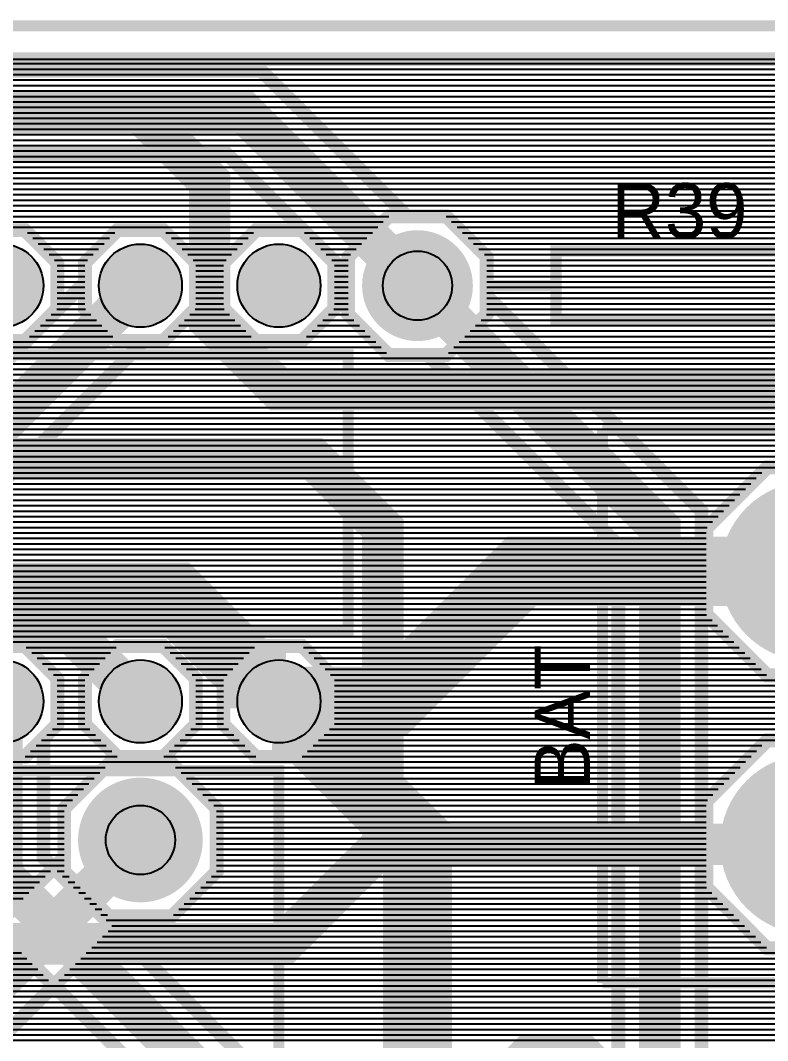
# Model space of a CAD drawing. Header units: inches. Extents: x -5.9 to 5.9, y -1.2 to 1.2.
# Drawn here: x 5.022 to 5.562, y 0.024 to 0.76 of the extents above; entities that cross this region are included whole.
import ezdxf

# ---------------------------------------------------------------- set-up
doc = ezdxf.new("R2010")
doc.units = ezdxf.units.IN
doc.layers.get('0').update_dxf_attribs({"linetype": 'CONTINUOUS'})

# ---------------------------------------------------------------- blocks, each defined once
blk = doc.blocks.new('EPAD')
at = {"const_width": 0.5}
blk.add_lwpolyline([(-0.25, 0, 1), (0.25, 0, 1)], format="xyb", close=True, dxfattribs=at)

msp = doc.modelspace()

# ---------------------------------------------------------------- linework, layer by layer
for points, const_width in [([(-5.627949, -1.212602), (5.887799, -1.212602), (5.887799, 0.755902), (-5.627949, 0.755902), (-5.627949, -1.212602)], 0.008), ([(-5.627949, -1.212602), (5.887799, -1.212602), (5.887799, 0.755902), (-5.627949, 0.755902), (-5.627949, -1.212602)], 0.008), ([(-5.627949, -1.212602), (5.887799, -1.212602), (5.887799, 0.755902), (-5.627949, 0.755902), (-5.627949, -1.212602)], 0.008), ([(-5.4853, 0.731902), (5.745151, 0.731902), (5.705477, 0.692228)], 0.01), ([(-5.4853, 0.731902), (5.745151, 0.731902), (5.705477, 0.692228)], 0.01), ([(2.921633, 0.7235), (5.196485, 0.7235), (5.301485, 0.6185)], 0.01), ([(0.934059, 0.5935), (1.034059, 0.6935), (5.109059, 0.6935), (5.159059, 0.6435), (5.159059, 0.5435), (5.209059, 0.4935), (5.634059, 0.4935), (5.684059, 0.4435), (5.684059, -0.4815), (5.634059, -0.5315), (5.409059, -0.5315), (5.359059, -0.5815), (5.359059, -0.7315)], 0.03), ([(5.309059, 0.5685), (5.184059, 0.6935), (2.934059, 0.6935), (2.884059, 0.6435), (2.884059, 0.3435)], 0.03), ([(5.354059, -0.008719), (5.386278, 0.0235), (5.431841, 0.0235), (5.454059, 0.001281), (5.454059, 0.381074), (5.316633, 0.5185), (5.288348, 0.5185), (5.259059, 0.547789), (5.259059, 0.576074), (5.171633, 0.6635), (4.131484, 0.6635)], 0.01), ([(5.259059, 0.547789), (5.259059, 0.589211), (5.288348, 0.6185), (5.32977, 0.6185), (5.359059, 0.589211), (5.359059, 0.547789), (5.32977, 0.5185), (5.288348, 0.5185), (5.259059, 0.547789)], 0.01), ([(5.301485, 0.6185), (5.32977, 0.6185), (5.359059, 0.589211), (5.359059, 0.560926), (5.514059, 0.405926), (5.514059, -0.658051)], 0.01), ([(4.388348, 0.0185), (4.359059, 0.047789), (4.359059, 0.076074), (4.254059, 0.181074), (4.254059, 0.405926), (4.321633, 0.4735), (4.971633, 0.4735), (5.069059, 0.570926), (5.069059, 0.585069), (5.092491, 0.6085), (5.125628, 0.6085), (5.149059, 0.585069)], 0.01), ([(4.969059, 0.551931), (4.969059, 0.585069), (4.992491, 0.6085), (5.025628, 0.6085), (5.049059, 0.585069), (5.049059, 0.551931), (5.025628, 0.5285), (4.992491, 0.5285), (4.969059, 0.551931)], 0.01), ([(4.969059, 0.551931), (4.969059, 0.585069), (4.992491, 0.6085), (5.025628, 0.6085), (5.049059, 0.585069), (5.049059, 0.551931), (5.025628, 0.5285), (4.992491, 0.5285), (4.969059, 0.551931)], 0.01), ([(5.069059, 0.551931), (5.069059, 0.585069), (5.092491, 0.6085), (5.125628, 0.6085), (5.149059, 0.585069), (5.149059, 0.551931), (5.125628, 0.5285), (5.092491, 0.5285), (5.069059, 0.551931)], 0.01), ([(5.169059, 0.551931), (5.169059, 0.585069), (5.192491, 0.6085), (5.225628, 0.6085), (5.249059, 0.585069), (5.249059, 0.551931), (5.225628, 0.5285), (5.192491, 0.5285), (5.169059, 0.551931)], 0.01), ([(5.169059, 0.551931), (5.169059, 0.585069), (5.192491, 0.6085), (5.225628, 0.6085), (5.249059, 0.585069), (5.249059, 0.551931), (5.225628, 0.5285), (5.192491, 0.5285), (5.169059, 0.551931)], 0.01), ([(5.409059, 0.5435), (5.609059, 0.5435), (5.609059, 0.5935), (5.409059, 0.5935), (5.409059, 0.5435)], 0.008), ([(5.409059, 0.5435), (5.609059, 0.5435), (5.609059, 0.5935), (5.409059, 0.5935), (5.409059, 0.5435)], 0.008), ([(5.409059, 0.5435), (5.609059, 0.5435), (5.609059, 0.5935), (5.409059, 0.5935), (5.409059, 0.5435)], 0.008), ([(5.149059, 0.585069), (5.149059, 0.551931), (5.125628, 0.5285), (5.111485, 0.5285), (4.996485, 0.4135), (4.434769, 0.4135), (4.459059, 0.389211), (4.459059, 0.347789), (4.42977, 0.3185), (4.388348, 0.3185), (4.359059, 0.347789), (4.359059, 0.389211), (4.383349, 0.4135), (4.346485, 0.4135), (4.314059, 0.381074), (4.314059, 0.205926), (4.401485, 0.1185), (4.42977, 0.1185), (4.459059, 0.089211), (4.459059, 0.047789), (4.42977, 0.0185)], 0.01), ([(4.409059, 0.0685), (4.284059, 0.1935), (4.284059, 0.3935), (4.334059, 0.4435), (4.984059, 0.4435), (5.109059, 0.5685)], 0.03), ([(5.309059, 0.5685), (5.484059, 0.3935), (5.484059, -0.670476), (5.534059, -0.720476), (5.690949, -0.720476)], 0.03), ([(5.359059, 0.5685), (5.409059, 0.5685)], 0.008), ([(5.359059, 0.5685), (5.409059, 0.5685)], 0.008), ([(5.359059, 0.5685), (5.409059, 0.5685)], 0.008), ([(5.284059, 0.16535), (5.284059, 0.3935), (5.234059, 0.4435), (3.834059, 0.4435), (3.734059, 0.5435), (3.159059, 0.5435), (3.009059, 0.3935), (2.009059, 0.3935), (1.959059, 0.4435)], 0.03), ([(4.559059, 0.3185), (5.259059, 0.3185), (5.259059, 0.5185), (4.559059, 0.5185)], 0.008), ([(4.559059, 0.3185), (5.259059, 0.3185), (5.259059, 0.5185), (4.559059, 0.5185)], 0.008), ([(4.559059, 0.3185), (5.259059, 0.3185), (5.259059, 0.5185), (4.559059, 0.5185)], 0.008), ([(5.442524, 0.46535), (5.742524, 0.46535)], 0.008), ([(5.442524, 0.06535), (5.442524, 0.46535)], 0.008), ([(5.442524, 0.46535), (5.742524, 0.46535)], 0.008), ([(5.442524, 0.06535), (5.442524, 0.46535)], 0.008), ([(5.442524, 0.46535), (5.742524, 0.46535)], 0.008), ([(5.442524, 0.06535), (5.442524, 0.46535)], 0.008), ([(5.623589, 0.287351), (5.561458, 0.287351), (5.517524, 0.331285), (5.517524, 0.393416), (5.561458, 0.43735), (5.623589, 0.43735), (5.667523, 0.393416), (5.667523, 0.331285), (5.623589, 0.287351)], 0.01), ([(5.623589, 0.287351), (5.561458, 0.287351), (5.517524, 0.331285), (5.517524, 0.393416), (5.561458, 0.43735), (5.623589, 0.43735), (5.667523, 0.393416), (5.667523, 0.331285), (5.623589, 0.287351)], 0.01), ([(5.592524, 0.36235), (5.384059, 0.36235), (5.290209, 0.2685), (5.209059, 0.2685)], 0.05), ([(4.709059, 0.2685), (4.784059, 0.3435), (5.134059, 0.3435), (5.209059, 0.2685)], 0.05), ([(5.517524, 0.36235), (5.592524, 0.36235)], 0.01), ([(5.517524, 0.36235), (5.592524, 0.36235)], 0.01), ([(4.409059, 0.2685), (4.484059, 0.2685), (4.534059, 0.3185), (5.059059, 0.3185), (5.109059, 0.2685)], 0.03), ([(5.154059, -0.043926), (4.979059, 0.131074), (4.979059, 0.241931), (4.969059, 0.251931), (4.969059, 0.285069), (4.992491, 0.3085), (5.025628, 0.3085), (5.049059, 0.285069), (5.049059, 0.251931), (5.039059, 0.241931), (5.039059, 0.155926), (5.214059, -0.019074)], 0.01), ([(4.969059, 0.251931), (4.969059, 0.285069), (4.992491, 0.3085), (5.025628, 0.3085), (5.049059, 0.285069), (5.049059, 0.251931), (5.025628, 0.2285), (4.992491, 0.2285), (4.969059, 0.251931)], 0.01), ([(5.069059, 0.251931), (5.069059, 0.285069), (5.092491, 0.3085), (5.125628, 0.3085), (5.149059, 0.285069), (5.149059, 0.251931), (5.125628, 0.2285), (5.092491, 0.2285), (5.069059, 0.251931)], 0.01), ([(5.069059, 0.251931), (5.069059, 0.285069), (5.092491, 0.3085), (5.125628, 0.3085), (5.149059, 0.285069), (5.149059, 0.251931), (5.125628, 0.2285), (5.092491, 0.2285), (5.069059, 0.251931)], 0.01), ([(5.169059, 0.251931), (5.169059, 0.285069), (5.192491, 0.3085), (5.225628, 0.3085), (5.249059, 0.285069), (5.249059, 0.251931), (5.225628, 0.2285), (5.192491, 0.2285), (5.169059, 0.251931)], 0.01), ([(5.169059, 0.251931), (5.169059, 0.285069), (5.192491, 0.3085), (5.225628, 0.3085), (5.249059, 0.285069), (5.249059, 0.251931), (5.225628, 0.2285), (5.192491, 0.2285), (5.169059, 0.251931)], 0.01), ([(5.209059, 0.3085), (5.209059, 0.2685)], 0.01), ([(5.209059, 0.3085), (5.209059, 0.2685)], 0.01), ([(5.209059, 0.2685), (5.309059, 0.1685), (5.309059, -0.6065)], 0.05), ([(4.909059, -0.3315), (5.134059, -0.3315), (5.184059, -0.2815), (5.184059, -0.0315), (5.009059, 0.1435), (5.009059, 0.2685)], 0.03), ([(5.169059, 0.2685), (5.209059, 0.2685)], 0.01), ([(5.169059, 0.2685), (5.209059, 0.2685)], 0.01), ([(5.249059, 0.2685), (5.209059, 0.2685)], 0.01), ([(5.209059, 0.2285), (5.209059, 0.2685)], 0.01), ([(5.249059, 0.2685), (5.209059, 0.2685)], 0.01), ([(5.209059, 0.2285), (5.209059, 0.2685)], 0.01), ([(5.623589, 0.090351), (5.561458, 0.090351), (5.517524, 0.134285), (5.517524, 0.196416), (5.561458, 0.24035), (5.623589, 0.24035), (5.667523, 0.196416), (5.667523, 0.134285), (5.623589, 0.090351)], 0.01), ([(5.623589, 0.090351), (5.561458, 0.090351), (5.517524, 0.134285), (5.517524, 0.196416), (5.561458, 0.24035), (5.623589, 0.24035), (5.667523, 0.196416), (5.667523, 0.134285), (5.623589, 0.090351)], 0.01), ([(4.516633, 0.0185), (4.571633, 0.0735), (4.971633, 0.0735), (5.054059, 0.155926), (5.054059, 0.191281), (5.086278, 0.2235), (5.131841, 0.2235), (5.164059, 0.191281)], 0.01), ([(5.086278, 0.2235), (5.131841, 0.2235), (5.164059, 0.191281), (5.164059, 0.145719), (5.131841, 0.1135), (5.086278, 0.1135), (5.054059, 0.145719), (5.054059, 0.191281), (5.086278, 0.2235)], 0.01), ([(5.009059, -0.2815), (5.209059, -0.2815), (5.209059, 0.2185), (5.009059, 0.2185), (5.009059, -0.2815)], 0.008), ([(5.009059, -0.2815), (5.209059, -0.2815), (5.209059, 0.2185), (5.009059, 0.2185), (5.009059, -0.2815)], 0.008), ([(5.009059, -0.2815), (5.209059, -0.2815), (5.209059, 0.2185), (5.009059, 0.2185), (5.009059, -0.2815)], 0.008), ([(5.164059, 0.191281), (5.164059, 0.145719), (5.131841, 0.1135), (5.096485, 0.1135), (4.996485, 0.0135)], 0.01), ([(4.509059, -0.0315), (4.584059, 0.0435), (4.984059, 0.0435), (5.109059, 0.1685)], 0.03), ([(5.284059, 0.16535), (5.212209, 0.0935), (4.984059, 0.0935), (4.909059, 0.1685)], 0.03), ([(5.284059, 0.16535), (5.592524, 0.16535)], 0.03), ([(5.742524, 0.06535), (5.442524, 0.06535)], 0.008), ([(5.742524, 0.06535), (5.442524, 0.06535)], 0.008), ([(5.742524, 0.06535), (5.442524, 0.06535)], 0.008), ([(5.386278, 0.0235), (5.431841, 0.0235), (5.464059, -0.008719), (5.464059, -0.054281), (5.431841, -0.0865), (5.386278, -0.0865), (5.354059, -0.054281), (5.354059, -0.008719), (5.386278, 0.0235)], 0.01)]:
    msp.add_lwpolyline(points, dxfattribs=dict(const_width=const_width))
for points in [[(-5.4853, 0.731902), (5.745151, 0.731902)], [(-5.4853, 0.731902), (5.745151, 0.731902)], [(-5.482119, 0.72872), (5.74197, 0.72872)], [(-5.482119, 0.72872), (5.74197, 0.72872)], [(-5.478182, 0.724783), (5.738033, 0.724783)], [(-5.478182, 0.724783), (5.738033, 0.724783)], [(3.499138, 0.720846), (5.734096, 0.720846)], [(3.503075, 0.716909), (5.730159, 0.716909)], [(5.199138, 0.720846), (5.734096, 0.720846)], [(5.203075, 0.716909), (5.730159, 0.716909)], [(3.507012, 0.712972), (5.726222, 0.712972)], [(3.510949, 0.709035), (5.722285, 0.709035)], [(5.207012, 0.712972), (5.726222, 0.712972)], [(5.210949, 0.709035), (5.722285, 0.709035)], [(3.514886, 0.705098), (5.718348, 0.705098)], [(3.518823, 0.701161), (5.714411, 0.701161)], [(5.214886, 0.705098), (5.718348, 0.705098)], [(5.218823, 0.701161), (5.714411, 0.701161)], [(3.52276, 0.697224), (5.710474, 0.697224)], [(3.526697, 0.693287), (5.706537, 0.693287)], [(5.22276, 0.697224), (5.710474, 0.697224)], [(5.226697, 0.693287), (5.706537, 0.693287)], [(3.530634, 0.68935), (5.705477, 0.68935)], [(3.534571, 0.685413), (5.705477, 0.685413)], [(5.230634, 0.68935), (5.705477, 0.68935)], [(5.234571, 0.685413), (5.705477, 0.685413)], [(3.538508, 0.681476), (5.705477, 0.681476)], [(3.542445, 0.677539), (5.705477, 0.677539)], [(5.238508, 0.681476), (5.705477, 0.681476)], [(5.242445, 0.677539), (5.705477, 0.677539)], [(3.546382, 0.673602), (5.705477, 0.673602)], [(5.246382, 0.673602), (5.705477, 0.673602)], [(3.550319, 0.669665), (5.705477, 0.669665)], [(3.554256, 0.665728), (5.705477, 0.665728)], [(5.250319, 0.669665), (5.705477, 0.669665)], [(5.254256, 0.665728), (5.705477, 0.665728)], [(3.558193, 0.661791), (5.705477, 0.661791)], [(3.56213, 0.657854), (5.705477, 0.657854)], [(4.133193, 0.661791), (5.173343, 0.661791)], [(4.13713, 0.657854), (5.17728, 0.657854)], [(5.258193, 0.661791), (5.705477, 0.661791)], [(5.26213, 0.657854), (5.705477, 0.657854)], [(3.566067, 0.653917), (5.705477, 0.653917)], [(3.570004, 0.64998), (5.705477, 0.64998)], [(4.141067, 0.653917), (5.181217, 0.653917)], [(4.145004, 0.64998), (5.185154, 0.64998)], [(5.266067, 0.653917), (5.705477, 0.653917)], [(5.270004, 0.64998), (5.705477, 0.64998)], [(3.573941, 0.646043), (5.705477, 0.646043)], [(3.577878, 0.642106), (5.705477, 0.642106)], [(4.148941, 0.646043), (5.189091, 0.646043)], [(4.152878, 0.642106), (5.193028, 0.642106)], [(5.273941, 0.646043), (5.705477, 0.646043)], [(5.277878, 0.642106), (5.705477, 0.642106)], [(3.581815, 0.638169), (5.705477, 0.638169)], [(3.585752, 0.634232), (5.705477, 0.634232)], [(4.156815, 0.638169), (5.196965, 0.638169)], [(4.160752, 0.634232), (5.200902, 0.634232)], [(5.281815, 0.638169), (5.705477, 0.638169)], [(5.285752, 0.634232), (5.705477, 0.634232)], [(3.589689, 0.630295), (5.705477, 0.630295)], [(3.593626, 0.626358), (5.705477, 0.626358)], [(4.164689, 0.630295), (5.204839, 0.630295)], [(4.168626, 0.626358), (5.208776, 0.626358)], [(5.289689, 0.630295), (5.705477, 0.630295)], [(5.293626, 0.626358), (5.705477, 0.626358)], [(3.597563, 0.622421), (5.705781, 0.622421)], [(4.172563, 0.622421), (5.212713, 0.622421)], [(4.429785, 0.618484), (5.21665, 0.618484)], [(4.429785, 0.618484), (5.288333, 0.618484)], [(5.297563, 0.622421), (5.705781, 0.622421)], [(5.329785, 0.618484), (5.688333, 0.618484)], [(5.329785, 0.618484), (5.688333, 0.618484)], [(4.433722, 0.614547), (5.220587, 0.614547)], [(4.433722, 0.614547), (5.284396, 0.614547)], [(5.333722, 0.614547), (5.684396, 0.614547)], [(5.333722, 0.614547), (5.684396, 0.614547)], [(4.437659, 0.61061), (5.224524, 0.61061)], [(4.437659, 0.61061), (5.280459, 0.61061)], [(5.027454, 0.606673), (5.090664, 0.606673)], [(5.027454, 0.606673), (5.090664, 0.606673)], [(5.127454, 0.606673), (5.190664, 0.606673)], [(5.127454, 0.606673), (5.190664, 0.606673)], [(5.227454, 0.606673), (5.228461, 0.606673)], [(5.227454, 0.606673), (5.276522, 0.606673)], [(5.337659, 0.61061), (5.680459, 0.61061)], [(5.337659, 0.61061), (5.680459, 0.61061)], [(5.341596, 0.606673), (5.676522, 0.606673)], [(5.341596, 0.606673), (5.676522, 0.606673)], [(5.031391, 0.602736), (5.086727, 0.602736)], [(5.031391, 0.602736), (5.086727, 0.602736)], [(5.035328, 0.598799), (5.08279, 0.598799)], [(5.035328, 0.598799), (5.08279, 0.598799)], [(5.131391, 0.602736), (5.186727, 0.602736)], [(5.131391, 0.602736), (5.186727, 0.602736)], [(5.135328, 0.598799), (5.18279, 0.598799)], [(5.135328, 0.598799), (5.18279, 0.598799)], [(5.231391, 0.602736), (5.232398, 0.602736)], [(5.231391, 0.602736), (5.272585, 0.602736)], [(5.235328, 0.598799), (5.236335, 0.598799)], [(5.235328, 0.598799), (5.268648, 0.598799)], [(5.345533, 0.602736), (5.672585, 0.602736)], [(5.345533, 0.602736), (5.672585, 0.602736)], [(5.34947, 0.598799), (5.668648, 0.598799)], [(5.34947, 0.598799), (5.668648, 0.598799)], [(5.039265, 0.594862), (5.078853, 0.594862)], [(5.039265, 0.594862), (5.078853, 0.594862)], [(5.043202, 0.590925), (5.074916, 0.590925)], [(5.043202, 0.590925), (5.074916, 0.590925)], [(5.139265, 0.594862), (5.178853, 0.594862)], [(5.139265, 0.594862), (5.178853, 0.594862)], [(5.143202, 0.590925), (5.174916, 0.590925)], [(5.143202, 0.590925), (5.174916, 0.590925)], [(5.239265, 0.594862), (5.240272, 0.594862)], [(5.239265, 0.594862), (5.264711, 0.594862)], [(5.243202, 0.590925), (5.244209, 0.590925)], [(5.243202, 0.590925), (5.260774, 0.590925)], [(5.353407, 0.594862), (5.664711, 0.594862)], [(5.353407, 0.594862), (5.664711, 0.594862)], [(5.357344, 0.590925), (5.660774, 0.590925)], [(5.357344, 0.590925), (5.660774, 0.590925)], [(5.047139, 0.586988), (5.070979, 0.586988)], [(5.047139, 0.586988), (5.070979, 0.586988)], [(5.049059, 0.583051), (5.069059, 0.583051)], [(5.049059, 0.583051), (5.069059, 0.583051)], [(5.147139, 0.586988), (5.170979, 0.586988)], [(5.147139, 0.586988), (5.170979, 0.586988)], [(5.149059, 0.583051), (5.169059, 0.583051)], [(5.149059, 0.583051), (5.169059, 0.583051)], [(5.247139, 0.586988), (5.248146, 0.586988)], [(5.247139, 0.586988), (5.259059, 0.586988)], [(5.249059, 0.583051), (5.252083, 0.583051)], [(5.249059, 0.583051), (5.259059, 0.583051)], [(5.359059, 0.586988), (5.659059, 0.586988)], [(5.359059, 0.586988), (5.659059, 0.586988)], [(5.359059, 0.583051), (5.659059, 0.583051)], [(5.359059, 0.583051), (5.659059, 0.583051)], [(5.049059, 0.579114), (5.069059, 0.579114)], [(5.049059, 0.579114), (5.069059, 0.579114)], [(5.049059, 0.575177), (5.069059, 0.575177)], [(5.049059, 0.575177), (5.069059, 0.575177)], [(5.149059, 0.579114), (5.169059, 0.579114)], [(5.149059, 0.579114), (5.169059, 0.579114)], [(5.149059, 0.575177), (5.169059, 0.575177)], [(5.149059, 0.575177), (5.169059, 0.575177)], [(5.249059, 0.579114), (5.25602, 0.579114)], [(5.249059, 0.579114), (5.259059, 0.579114)], [(5.249059, 0.575177), (5.259059, 0.575177)], [(5.249059, 0.575177), (5.259059, 0.575177)], [(5.359059, 0.579114), (5.659059, 0.579114)], [(5.359059, 0.579114), (5.659059, 0.579114)], [(5.359059, 0.575177), (5.659059, 0.575177)], [(5.359059, 0.575177), (5.659059, 0.575177)], [(5.049059, 0.57124), (5.069059, 0.57124)], [(5.049059, 0.57124), (5.069059, 0.57124)], [(5.049059, 0.567303), (5.069059, 0.567303)], [(5.049059, 0.567303), (5.065437, 0.567303)], [(5.149059, 0.57124), (5.169059, 0.57124)], [(5.149059, 0.57124), (5.169059, 0.57124)], [(5.149059, 0.567303), (5.169059, 0.567303)], [(5.149059, 0.567303), (5.169059, 0.567303)], [(5.249059, 0.57124), (5.259059, 0.57124)], [(5.249059, 0.57124), (5.259059, 0.57124)], [(5.249059, 0.567303), (5.259059, 0.567303)], [(5.249059, 0.567303), (5.259059, 0.567303)], [(5.359059, 0.57124), (5.659059, 0.57124)], [(5.359059, 0.57124), (5.659059, 0.57124)], [(5.359059, 0.567303), (5.659059, 0.567303)], [(5.359059, 0.567303), (5.659059, 0.567303)], [(5.049059, 0.563366), (5.069059, 0.563366)], [(5.049059, 0.563366), (5.0615, 0.563366)], [(5.149059, 0.563366), (5.169059, 0.563366)], [(5.149059, 0.563366), (5.169059, 0.563366)], [(5.249059, 0.563366), (5.259059, 0.563366)], [(5.249059, 0.563366), (5.259059, 0.563366)], [(5.359059, 0.563366), (5.659059, 0.563366)], [(5.359059, 0.563366), (5.659059, 0.563366)], [(5.049059, 0.559429), (5.069059, 0.559429)], [(5.049059, 0.559429), (5.057563, 0.559429)], [(5.049059, 0.555492), (5.069059, 0.555492)], [(5.049059, 0.555492), (5.053626, 0.555492)], [(5.149059, 0.559429), (5.169059, 0.559429)], [(5.149059, 0.559429), (5.169059, 0.559429)], [(5.149059, 0.555492), (5.169059, 0.555492)], [(5.149059, 0.555492), (5.169059, 0.555492)], [(5.249059, 0.559429), (5.259059, 0.559429)], [(5.249059, 0.559429), (5.259059, 0.559429)], [(5.249059, 0.555492), (5.259059, 0.555492)], [(5.249059, 0.555492), (5.259059, 0.555492)], [(5.359059, 0.559429), (5.659059, 0.559429)], [(5.359059, 0.555492), (5.659059, 0.555492)], [(5.360555, 0.559429), (5.659059, 0.559429)], [(5.364492, 0.555492), (5.659059, 0.555492)], [(5.044745, 0.547618), (5.073373, 0.547618)], [(5.044745, 0.547618), (5.045752, 0.547618)], [(5.048682, 0.551555), (5.069436, 0.551555)], [(5.048682, 0.551555), (5.049689, 0.551555)], [(5.144745, 0.547618), (5.173373, 0.547618)], [(5.144745, 0.547618), (5.173373, 0.547618)], [(5.148682, 0.551555), (5.169436, 0.551555)], [(5.148682, 0.551555), (5.169436, 0.551555)], [(5.244745, 0.547618), (5.259231, 0.547618)], [(5.244745, 0.547618), (5.259231, 0.547618)], [(5.248682, 0.551555), (5.259059, 0.551555)], [(5.248682, 0.551555), (5.259059, 0.551555)], [(5.358887, 0.547618), (5.659231, 0.547618)], [(5.359059, 0.551555), (5.659059, 0.551555)], [(5.368429, 0.551555), (5.659059, 0.551555)], [(5.372366, 0.547618), (5.659231, 0.547618)], [(5.036871, 0.539744), (5.081247, 0.539744)], [(5.036871, 0.539744), (5.037878, 0.539744)], [(5.040808, 0.543681), (5.07731, 0.543681)], [(5.040808, 0.543681), (5.041815, 0.543681)], [(5.136871, 0.539744), (5.181247, 0.539744)], [(5.136871, 0.539744), (5.181247, 0.539744)], [(5.140808, 0.543681), (5.17731, 0.543681)], [(5.140808, 0.543681), (5.17731, 0.543681)], [(5.236871, 0.539744), (5.267105, 0.539744)], [(5.236871, 0.539744), (5.267105, 0.539744)], [(5.240808, 0.543681), (5.263168, 0.543681)], [(5.240808, 0.543681), (5.263168, 0.543681)], [(5.351013, 0.539744), (5.667105, 0.539744)], [(5.35495, 0.543681), (5.663168, 0.543681)], [(5.376303, 0.543681), (5.663168, 0.543681)], [(5.38024, 0.539744), (5.667105, 0.539744)], [(5.028997, 0.53187), (5.089121, 0.53187)], [(5.028997, 0.53187), (5.030004, 0.53187)], [(5.032934, 0.535807), (5.085184, 0.535807)], [(5.032934, 0.535807), (5.033941, 0.535807)], [(5.128997, 0.53187), (5.189121, 0.53187)], [(5.128997, 0.53187), (5.189121, 0.53187)], [(5.132934, 0.535807), (5.185184, 0.535807)], [(5.132934, 0.535807), (5.185184, 0.535807)], [(5.228997, 0.53187), (5.274979, 0.53187)], [(5.228997, 0.53187), (5.274979, 0.53187)], [(5.232934, 0.535807), (5.271042, 0.535807)], [(5.232934, 0.535807), (5.271042, 0.535807)], [(5.343139, 0.53187), (5.674979, 0.53187)], [(5.347076, 0.535807), (5.671042, 0.535807)], [(5.384177, 0.535807), (5.671042, 0.535807)], [(5.388114, 0.53187), (5.674979, 0.53187)], [(4.435265, 0.523996), (5.282853, 0.523996)], [(4.439202, 0.527933), (5.278916, 0.527933)], [(4.439202, 0.527933), (5.026067, 0.527933)], [(5.10698, 0.523996), (5.282853, 0.523996)], [(5.110917, 0.527933), (5.278916, 0.527933)], [(5.335265, 0.523996), (5.682853, 0.523996)], [(5.339202, 0.527933), (5.678916, 0.527933)], [(5.392051, 0.527933), (5.678916, 0.527933)], [(5.395988, 0.523996), (5.682853, 0.523996)], [(4.249106, 0.516122), (5.319012, 0.516122)], [(4.431328, 0.520059), (5.28679, 0.520059)], [(5.099106, 0.516122), (5.863799, 0.516122)], [(5.103043, 0.520059), (5.28679, 0.520059)], [(5.331328, 0.520059), (5.68679, 0.520059)], [(5.399925, 0.520059), (5.68679, 0.520059)], [(5.403862, 0.516122), (5.863799, 0.516122)], [(4.241232, 0.508248), (5.326886, 0.508248)], [(4.245169, 0.512185), (5.322949, 0.512185)], [(5.091232, 0.508248), (5.863799, 0.508248)], [(5.095169, 0.512185), (5.863799, 0.512185)], [(5.407799, 0.512185), (5.863799, 0.512185)], [(5.411736, 0.508248), (5.863799, 0.508248)], [(4.239059, 0.504311), (5.330823, 0.504311)], [(5.087295, 0.504311), (5.863799, 0.504311)], [(5.415673, 0.504311), (5.863799, 0.504311)], [(4.239059, 0.500374), (5.33476, 0.500374)], [(4.239059, 0.496437), (5.338697, 0.496437)], [(5.079421, 0.496437), (5.863799, 0.496437)], [(5.083358, 0.500374), (5.863799, 0.500374)], [(5.41961, 0.500374), (5.863799, 0.500374)], [(5.423547, 0.496437), (5.863799, 0.496437)], [(4.239059, 0.4925), (5.342634, 0.4925)], [(4.239059, 0.488563), (5.346571, 0.488563)], [(5.071547, 0.488563), (5.863799, 0.488563)], [(5.075484, 0.4925), (5.863799, 0.4925)], [(5.427484, 0.4925), (5.863799, 0.4925)], [(5.431421, 0.488563), (5.863799, 0.488563)], [(4.239059, 0.484626), (5.350508, 0.484626)], [(4.239059, 0.480689), (5.354445, 0.480689)], [(5.063673, 0.480689), (5.863799, 0.480689)], [(5.06761, 0.484626), (5.863799, 0.484626)], [(5.435358, 0.484626), (5.863799, 0.484626)], [(5.439295, 0.480689), (5.863799, 0.480689)], [(4.239059, 0.476752), (5.358382, 0.476752)], [(4.447169, 0.472815), (5.362319, 0.472815)], [(5.055799, 0.472815), (5.863799, 0.472815)], [(5.059736, 0.476752), (5.863799, 0.476752)], [(5.443232, 0.476752), (5.863799, 0.476752)], [(5.447169, 0.472815), (5.863799, 0.472815)], [(4.451106, 0.468878), (5.366256, 0.468878)], [(4.455043, 0.464941), (5.370193, 0.464941)], [(5.047925, 0.464941), (5.863799, 0.464941)], [(5.051862, 0.468878), (5.863799, 0.468878)], [(5.451106, 0.468878), (5.863799, 0.468878)], [(5.455043, 0.464941), (5.863799, 0.464941)], [(4.45898, 0.461004), (5.37413, 0.461004)], [(4.462917, 0.457067), (5.378067, 0.457067)], [(5.040051, 0.457067), (5.863799, 0.457067)], [(5.043988, 0.461004), (5.863799, 0.461004)], [(5.45898, 0.461004), (5.863799, 0.461004)], [(5.462917, 0.457067), (5.863799, 0.457067)], [(4.466854, 0.45313), (5.382004, 0.45313)], [(4.470791, 0.449193), (5.385941, 0.449193)], [(5.032177, 0.449193), (5.863799, 0.449193)], [(5.036114, 0.45313), (5.863799, 0.45313)], [(5.466854, 0.45313), (5.863799, 0.45313)], [(5.470791, 0.449193), (5.863799, 0.449193)], [(4.474728, 0.445256), (5.389878, 0.445256)], [(5.02824, 0.445256), (5.863799, 0.445256)], [(5.474728, 0.445256), (5.863799, 0.445256)], [(4.478665, 0.441319), (5.393815, 0.441319)], [(4.482602, 0.437382), (5.397752, 0.437382)], [(5.020366, 0.437382), (5.863799, 0.437382)], [(5.024303, 0.441319), (5.863799, 0.441319)], [(5.478665, 0.441319), (5.863799, 0.441319)], [(5.482602, 0.437382), (5.863799, 0.437382)], [(4.486539, 0.433445), (5.401689, 0.433445)], [(4.490476, 0.429508), (5.405626, 0.429508)], [(5.012492, 0.429508), (5.553616, 0.429508)], [(5.016429, 0.433445), (5.557553, 0.433445)], [(5.486539, 0.433445), (5.557553, 0.433445)], [(5.490476, 0.429508), (5.553616, 0.429508)], [(4.494413, 0.425571), (5.409563, 0.425571)], [(4.49835, 0.421634), (5.4135, 0.421634)], [(5.004618, 0.421634), (5.545742, 0.421634)], [(5.008555, 0.425571), (5.549679, 0.425571)], [(5.494413, 0.425571), (5.549679, 0.425571)], [(5.49835, 0.421634), (5.545742, 0.421634)], [(4.502287, 0.417697), (5.417437, 0.417697)], [(4.506224, 0.41376), (5.421374, 0.41376)], [(4.996744, 0.41376), (5.537868, 0.41376)], [(5.000681, 0.417697), (5.541805, 0.417697)], [(5.502287, 0.417697), (5.541805, 0.417697)], [(5.506224, 0.41376), (5.537868, 0.41376)], [(4.438446, 0.409823), (5.533931, 0.409823)], [(4.442383, 0.405886), (5.529994, 0.405886)], [(4.510161, 0.409823), (5.425311, 0.409823)], [(4.514098, 0.405886), (5.429248, 0.405886)], [(5.510161, 0.409823), (5.533931, 0.409823)], [(5.514059, 0.405886), (5.529994, 0.405886)], [(4.44632, 0.401949), (5.526057, 0.401949)], [(4.450257, 0.398012), (5.52212, 0.398012)], [(4.518035, 0.401949), (5.433185, 0.401949)], [(4.521972, 0.398012), (5.437122, 0.398012)], [(5.514059, 0.401949), (5.526057, 0.401949)], [(5.514059, 0.398012), (5.52212, 0.398012)], [(4.454194, 0.394075), (5.518183, 0.394075)], [(4.525909, 0.394075), (5.441059, 0.394075)], [(5.514059, 0.394075), (5.518183, 0.394075)], [(4.458131, 0.390138), (5.517524, 0.390138)], [(4.459059, 0.386201), (5.517524, 0.386201)], [(4.529846, 0.390138), (5.444996, 0.390138)], [(4.533783, 0.386201), (5.448933, 0.386201)], [(5.514059, 0.390138), (5.517524, 0.390138)], [(5.514059, 0.386201), (5.517524, 0.386201)], [(4.459059, 0.382264), (5.517524, 0.382264)], [(4.459059, 0.378327), (5.517524, 0.378327)], [(4.53772, 0.382264), (5.45287, 0.382264)], [(4.541657, 0.378327), (5.454059, 0.378327)], [(5.514059, 0.382264), (5.517524, 0.382264)], [(5.514059, 0.378327), (5.517524, 0.378327)], [(4.459059, 0.37439), (5.517524, 0.37439)], [(4.459059, 0.370453), (5.517524, 0.370453)], [(4.545594, 0.37439), (5.454059, 0.37439)], [(4.549531, 0.370453), (5.454059, 0.370453)], [(5.514059, 0.37439), (5.517524, 0.37439)], [(5.514059, 0.370453), (5.517524, 0.370453)], [(4.459059, 0.366516), (5.517524, 0.366516)], [(4.459059, 0.362579), (5.517524, 0.362579)], [(4.553469, 0.366516), (5.454059, 0.366516)], [(4.557406, 0.362579), (5.454059, 0.362579)], [(5.514059, 0.366516), (5.517524, 0.366516)], [(5.514059, 0.362579), (5.517524, 0.362579)], [(4.459059, 0.358642), (5.517524, 0.358642)], [(4.459059, 0.354705), (5.517524, 0.354705)], [(4.561343, 0.358642), (5.454059, 0.358642)], [(4.56528, 0.354705), (5.454059, 0.354705)], [(5.514059, 0.358642), (5.517524, 0.358642)], [(5.514059, 0.354705), (5.517524, 0.354705)], [(4.4581, 0.346831), (5.517524, 0.346831)], [(4.459059, 0.350768), (5.517524, 0.350768)], [(4.569217, 0.350768), (5.454059, 0.350768)], [(4.573154, 0.346831), (5.454059, 0.346831)], [(5.514059, 0.350768), (5.517524, 0.350768)], [(5.514059, 0.346831), (5.517524, 0.346831)], [(4.450226, 0.338957), (5.517524, 0.338957)], [(4.454163, 0.342894), (5.517524, 0.342894)], [(4.577091, 0.342894), (5.454059, 0.342894)], [(4.581028, 0.338957), (5.454059, 0.338957)], [(5.514059, 0.342894), (5.517524, 0.342894)], [(5.514059, 0.338957), (5.517524, 0.338957)], [(4.446289, 0.33502), (5.517524, 0.33502)], [(4.584965, 0.33502), (5.454059, 0.33502)], [(5.514059, 0.33502), (5.517524, 0.33502)], [(4.438415, 0.327146), (5.521663, 0.327146)], [(4.442352, 0.331083), (5.517726, 0.331083)], [(4.588902, 0.331083), (5.454059, 0.331083)], [(4.592839, 0.327146), (5.454059, 0.327146)], [(5.514059, 0.331083), (5.517726, 0.331083)], [(5.514059, 0.327146), (5.521663, 0.327146)], [(4.430541, 0.319272), (5.529537, 0.319272)], [(4.434478, 0.323209), (5.5256, 0.323209)], [(4.596776, 0.323209), (5.454059, 0.323209)], [(4.600713, 0.319272), (5.454059, 0.319272)], [(5.514059, 0.323209), (5.5256, 0.323209)], [(5.514059, 0.319272), (5.529537, 0.319272)], [(4.432935, 0.315335), (5.533474, 0.315335)], [(4.436872, 0.311398), (5.537411, 0.311398)], [(4.60465, 0.315335), (5.454059, 0.315335)], [(4.608587, 0.311398), (5.454059, 0.311398)], [(5.514059, 0.315335), (5.533474, 0.315335)], [(5.514059, 0.311398), (5.537411, 0.311398)], [(5.026667, 0.307461), (5.091452, 0.307461)], [(5.026667, 0.307461), (5.091452, 0.307461)], [(5.030604, 0.303524), (5.087515, 0.303524)], [(5.030604, 0.303524), (5.087515, 0.303524)], [(5.126667, 0.307461), (5.191452, 0.307461)], [(5.126667, 0.307461), (5.191452, 0.307461)], [(5.130604, 0.303524), (5.187515, 0.303524)], [(5.130604, 0.303524), (5.187515, 0.303524)], [(5.226667, 0.307461), (5.454059, 0.307461)], [(5.226667, 0.307461), (5.541348, 0.307461)], [(5.230604, 0.303524), (5.454059, 0.303524)], [(5.230604, 0.303524), (5.545285, 0.303524)], [(5.514059, 0.307461), (5.541348, 0.307461)], [(5.514059, 0.303524), (5.545285, 0.303524)], [(5.034541, 0.299587), (5.083578, 0.299587)], [(5.034541, 0.299587), (5.083578, 0.299587)], [(5.038478, 0.29565), (5.079641, 0.29565)], [(5.038478, 0.29565), (5.079641, 0.29565)], [(5.134541, 0.299587), (5.183578, 0.299587)], [(5.134541, 0.299587), (5.183578, 0.299587)], [(5.138478, 0.29565), (5.179641, 0.29565)], [(5.138478, 0.29565), (5.179641, 0.29565)], [(5.234541, 0.299587), (5.454059, 0.299587)], [(5.234541, 0.299587), (5.549222, 0.299587)], [(5.238478, 0.29565), (5.454059, 0.29565)], [(5.238478, 0.29565), (5.553159, 0.29565)], [(5.514059, 0.299587), (5.549222, 0.299587)], [(5.514059, 0.29565), (5.553159, 0.29565)], [(5.042415, 0.291713), (5.075704, 0.291713)], [(5.042415, 0.291713), (5.075704, 0.291713)], [(5.046352, 0.287776), (5.071767, 0.287776)], [(5.046352, 0.287776), (5.071767, 0.287776)], [(5.142415, 0.291713), (5.175704, 0.291713)], [(5.142415, 0.291713), (5.175704, 0.291713)], [(5.146352, 0.287776), (5.171767, 0.287776)], [(5.146352, 0.287776), (5.171767, 0.287776)], [(5.242415, 0.291713), (5.454059, 0.291713)], [(5.242415, 0.291713), (5.557096, 0.291713)], [(5.246352, 0.287776), (5.454059, 0.287776)], [(5.246352, 0.287776), (5.561033, 0.287776)], [(5.514059, 0.291713), (5.557096, 0.291713)], [(5.514059, 0.287776), (5.561033, 0.287776)], [(5.049059, 0.283839), (5.069059, 0.283839)], [(5.049059, 0.283839), (5.069059, 0.283839)], [(5.049059, 0.279902), (5.069059, 0.279902)], [(5.049059, 0.279902), (5.069059, 0.279902)], [(5.149059, 0.283839), (5.169059, 0.283839)], [(5.149059, 0.283839), (5.169059, 0.283839)], [(5.149059, 0.279902), (5.169059, 0.279902)], [(5.149059, 0.279902), (5.169059, 0.279902)], [(5.249059, 0.283839), (5.454059, 0.283839)], [(5.249059, 0.283839), (5.863799, 0.283839)], [(5.249059, 0.279902), (5.454059, 0.279902)], [(5.249059, 0.279902), (5.863799, 0.279902)], [(5.514059, 0.283839), (5.863799, 0.283839)], [(5.514059, 0.279902), (5.863799, 0.279902)], [(5.049059, 0.275965), (5.069059, 0.275965)], [(5.049059, 0.275965), (5.069059, 0.275965)], [(5.149059, 0.275965), (5.169059, 0.275965)], [(5.149059, 0.275965), (5.169059, 0.275965)], [(5.249059, 0.275965), (5.454059, 0.275965)], [(5.249059, 0.275965), (5.863799, 0.275965)], [(5.514059, 0.275965), (5.863799, 0.275965)], [(5.049059, 0.272028), (5.069059, 0.272028)], [(5.049059, 0.272028), (5.069059, 0.272028)], [(5.049059, 0.268091), (5.069059, 0.268091)], [(5.049059, 0.268091), (5.069059, 0.268091)], [(5.149059, 0.272028), (5.169059, 0.272028)], [(5.149059, 0.272028), (5.169059, 0.272028)], [(5.149059, 0.268091), (5.169059, 0.268091)], [(5.149059, 0.268091), (5.169059, 0.268091)], [(5.249059, 0.272028), (5.454059, 0.272028)], [(5.249059, 0.272028), (5.863799, 0.272028)], [(5.249059, 0.268091), (5.454059, 0.268091)], [(5.249059, 0.268091), (5.863799, 0.268091)], [(5.514059, 0.272028), (5.863799, 0.272028)], [(5.514059, 0.268091), (5.863799, 0.268091)], [(5.049059, 0.264154), (5.069059, 0.264154)], [(5.049059, 0.264154), (5.069059, 0.264154)], [(5.049059, 0.260217), (5.069059, 0.260217)], [(5.049059, 0.260217), (5.069059, 0.260217)], [(5.149059, 0.264154), (5.169059, 0.264154)], [(5.149059, 0.264154), (5.169059, 0.264154)], [(5.149059, 0.260217), (5.169059, 0.260217)], [(5.149059, 0.260217), (5.169059, 0.260217)], [(5.249059, 0.264154), (5.454059, 0.264154)], [(5.249059, 0.264154), (5.863799, 0.264154)], [(5.249059, 0.260217), (5.454059, 0.260217)], [(5.249059, 0.260217), (5.863799, 0.260217)], [(5.514059, 0.264154), (5.863799, 0.264154)], [(5.514059, 0.260217), (5.863799, 0.260217)], [(5.049059, 0.25628), (5.069059, 0.25628)], [(5.049059, 0.25628), (5.069059, 0.25628)], [(5.049059, 0.252343), (5.069059, 0.252343)], [(5.049059, 0.252343), (5.069059, 0.252343)], [(5.149059, 0.25628), (5.169059, 0.25628)], [(5.149059, 0.25628), (5.169059, 0.25628)], [(5.149059, 0.252343), (5.169059, 0.252343)], [(5.149059, 0.252343), (5.169059, 0.252343)], [(5.249059, 0.25628), (5.454059, 0.25628)], [(5.249059, 0.25628), (5.863799, 0.25628)], [(5.249059, 0.252343), (5.454059, 0.252343)], [(5.249059, 0.252343), (5.863799, 0.252343)], [(5.514059, 0.25628), (5.863799, 0.25628)], [(5.514059, 0.252343), (5.863799, 0.252343)], [(5.041596, 0.244469), (5.076522, 0.244469)], [(5.041596, 0.244469), (5.076522, 0.244469)], [(5.045533, 0.248406), (5.072585, 0.248406)], [(5.045533, 0.248406), (5.072585, 0.248406)], [(5.141596, 0.244469), (5.176522, 0.244469)], [(5.141596, 0.244469), (5.176522, 0.244469)], [(5.145533, 0.248406), (5.172585, 0.248406)], [(5.145533, 0.248406), (5.172585, 0.248406)], [(5.241596, 0.244469), (5.454059, 0.244469)], [(5.241596, 0.244469), (5.863799, 0.244469)], [(5.245533, 0.248406), (5.454059, 0.248406)], [(5.245533, 0.248406), (5.863799, 0.248406)], [(5.514059, 0.248406), (5.863799, 0.248406)], [(5.514059, 0.244469), (5.863799, 0.244469)], [(5.033722, 0.236594), (5.084396, 0.236594)], [(5.037659, 0.240531), (5.080459, 0.240531)], [(5.039059, 0.240531), (5.080459, 0.240531)], [(5.039059, 0.236594), (5.084396, 0.236594)], [(5.133722, 0.236594), (5.184396, 0.236594)], [(5.133722, 0.236594), (5.184396, 0.236594)], [(5.137659, 0.240531), (5.180459, 0.240531)], [(5.137659, 0.240531), (5.180459, 0.240531)], [(5.233722, 0.236594), (5.454059, 0.236594)], [(5.233722, 0.236594), (5.557702, 0.236594)], [(5.237659, 0.240531), (5.454059, 0.240531)], [(5.237659, 0.240531), (5.863799, 0.240531)], [(5.514059, 0.240531), (5.863799, 0.240531)], [(5.514059, 0.236594), (5.557702, 0.236594)], [(5.025848, 0.22872), (5.09227, 0.22872)], [(5.029785, 0.232657), (5.088333, 0.232657)], [(5.039059, 0.232657), (5.088333, 0.232657)], [(5.039059, 0.22872), (5.09227, 0.22872)], [(5.125848, 0.22872), (5.19227, 0.22872)], [(5.125848, 0.22872), (5.19227, 0.22872)], [(5.129785, 0.232657), (5.188333, 0.232657)], [(5.129785, 0.232657), (5.188333, 0.232657)], [(5.225848, 0.22872), (5.454059, 0.22872)], [(5.225848, 0.22872), (5.549828, 0.22872)], [(5.229785, 0.232657), (5.454059, 0.232657)], [(5.229785, 0.232657), (5.553765, 0.232657)], [(5.514059, 0.232657), (5.553765, 0.232657)], [(5.514059, 0.22872), (5.549828, 0.22872)], [(4.436053, 0.224783), (5.545891, 0.224783)], [(5.039059, 0.224783), (5.454059, 0.224783)], [(5.514059, 0.224783), (5.545891, 0.224783)], [(4.432116, 0.220846), (5.083624, 0.220846)], [(4.93136, 0.216909), (5.079687, 0.216909)], [(5.039059, 0.220846), (5.083624, 0.220846)], [(5.039059, 0.216909), (5.079687, 0.216909)], [(5.134494, 0.220846), (5.454059, 0.220846)], [(5.134494, 0.220846), (5.541954, 0.220846)], [(5.138431, 0.216909), (5.454059, 0.216909)], [(5.138431, 0.216909), (5.538017, 0.216909)], [(5.514059, 0.220846), (5.541954, 0.220846)], [(5.514059, 0.216909), (5.538017, 0.216909)], [(4.935297, 0.212972), (5.07575, 0.212972)], [(4.939234, 0.209035), (5.071813, 0.209035)], [(5.039059, 0.212972), (5.07575, 0.212972)], [(5.039059, 0.209035), (5.071813, 0.209035)], [(5.142368, 0.212972), (5.454059, 0.212972)], [(5.142368, 0.212972), (5.53408, 0.212972)], [(5.146305, 0.209035), (5.454059, 0.209035)], [(5.146305, 0.209035), (5.530143, 0.209035)], [(5.514059, 0.212972), (5.53408, 0.212972)], [(5.514059, 0.209035), (5.530143, 0.209035)], [(4.943171, 0.205098), (5.067876, 0.205098)], [(4.947108, 0.201161), (5.063939, 0.201161)], [(5.039059, 0.205098), (5.067876, 0.205098)], [(5.039059, 0.201161), (5.063939, 0.201161)], [(5.150242, 0.205098), (5.454059, 0.205098)], [(5.150242, 0.205098), (5.526206, 0.205098)], [(5.154179, 0.201161), (5.454059, 0.201161)], [(5.154179, 0.201161), (5.522269, 0.201161)], [(5.514059, 0.205098), (5.526206, 0.205098)], [(5.514059, 0.201161), (5.522269, 0.201161)], [(4.951045, 0.197224), (5.060002, 0.197224)], [(4.954982, 0.193287), (5.056065, 0.193287)], [(5.039059, 0.197224), (5.060002, 0.197224)], [(5.039059, 0.193287), (5.056065, 0.193287)], [(5.158116, 0.197224), (5.454059, 0.197224)], [(5.158116, 0.197224), (5.518332, 0.197224)], [(5.162053, 0.193287), (5.454059, 0.193287)], [(5.162053, 0.193287), (5.517524, 0.193287)], [(5.514059, 0.197224), (5.518332, 0.197224)], [(5.514059, 0.193287), (5.517524, 0.193287)], [(4.958919, 0.18935), (5.054059, 0.18935)], [(4.959059, 0.185413), (5.054059, 0.185413)], [(5.039059, 0.18935), (5.054059, 0.18935)], [(5.039059, 0.185413), (5.054059, 0.185413)], [(5.164059, 0.18935), (5.454059, 0.18935)], [(5.164059, 0.18935), (5.517524, 0.18935)], [(5.164059, 0.185413), (5.454059, 0.185413)], [(5.164059, 0.185413), (5.517524, 0.185413)], [(5.514059, 0.18935), (5.517524, 0.18935)], [(5.514059, 0.185413), (5.517524, 0.185413)], [(4.959059, 0.181476), (5.054059, 0.181476)], [(4.959059, 0.177539), (5.054059, 0.177539)], [(5.039059, 0.181476), (5.054059, 0.181476)], [(5.039059, 0.177539), (5.054059, 0.177539)], [(5.164059, 0.181476), (5.454059, 0.181476)], [(5.164059, 0.181476), (5.517524, 0.181476)], [(5.164059, 0.177539), (5.454059, 0.177539)], [(5.164059, 0.177539), (5.517524, 0.177539)], [(5.514059, 0.181476), (5.517524, 0.181476)], [(5.514059, 0.177539), (5.517524, 0.177539)], [(4.959059, 0.173602), (5.054059, 0.173602)], [(4.959059, 0.169665), (5.054059, 0.169665)], [(5.039059, 0.173602), (5.054059, 0.173602)], [(5.039059, 0.169665), (5.054059, 0.169665)], [(5.164059, 0.173602), (5.454059, 0.173602)], [(5.164059, 0.173602), (5.517524, 0.173602)], [(5.164059, 0.169665), (5.454059, 0.169665)], [(5.164059, 0.169665), (5.517524, 0.169665)], [(5.514059, 0.173602), (5.517524, 0.173602)], [(5.514059, 0.169665), (5.517524, 0.169665)], [(4.959059, 0.165728), (5.054059, 0.165728)], [(5.039059, 0.165728), (5.054059, 0.165728)], [(5.164059, 0.165728), (5.454059, 0.165728)], [(5.164059, 0.165728), (5.517524, 0.165728)], [(5.514059, 0.165728), (5.517524, 0.165728)], [(4.959059, 0.161791), (5.054059, 0.161791)], [(4.959059, 0.157854), (5.054059, 0.157854)], [(5.039059, 0.161791), (5.054059, 0.161791)], [(5.039059, 0.157854), (5.054059, 0.157854)], [(5.164059, 0.161791), (5.454059, 0.161791)], [(5.164059, 0.161791), (5.517524, 0.161791)], [(5.164059, 0.157854), (5.454059, 0.157854)], [(5.164059, 0.157854), (5.517524, 0.157854)], [(5.514059, 0.161791), (5.517524, 0.161791)], [(5.514059, 0.157854), (5.517524, 0.157854)], [(4.959059, 0.153917), (5.052051, 0.153917)], [(4.959059, 0.14998), (5.048114, 0.14998)], [(5.041067, 0.153917), (5.054059, 0.153917)], [(5.045004, 0.14998), (5.054059, 0.14998)], [(5.164059, 0.153917), (5.454059, 0.153917)], [(5.164059, 0.153917), (5.517524, 0.153917)], [(5.164059, 0.14998), (5.454059, 0.14998)], [(5.164059, 0.14998), (5.517524, 0.14998)], [(5.514059, 0.153917), (5.517524, 0.153917)], [(5.514059, 0.14998), (5.517524, 0.14998)], [(4.953376, 0.142106), (5.04024, 0.142106)], [(4.957313, 0.146043), (5.044177, 0.146043)], [(5.048941, 0.146043), (5.054059, 0.146043)], [(5.052878, 0.142106), (5.057672, 0.142106)], [(5.160446, 0.142106), (5.454059, 0.142106)], [(5.160446, 0.142106), (5.517524, 0.142106)], [(5.164059, 0.146043), (5.454059, 0.146043)], [(5.164059, 0.146043), (5.517524, 0.146043)], [(5.514059, 0.146043), (5.517524, 0.146043)], [(5.514059, 0.142106), (5.517524, 0.142106)], [(4.945502, 0.134232), (5.032366, 0.134232)], [(4.949439, 0.138169), (5.036303, 0.138169)], [(5.056815, 0.138169), (5.061609, 0.138169)], [(5.060752, 0.134232), (5.065546, 0.134232)], [(5.152572, 0.134232), (5.454059, 0.134232)], [(5.152572, 0.134232), (5.517576, 0.134232)], [(5.156509, 0.138169), (5.454059, 0.138169)], [(5.156509, 0.138169), (5.517524, 0.138169)], [(5.514059, 0.138169), (5.517524, 0.138169)], [(5.514059, 0.134232), (5.517576, 0.134232)], [(4.937628, 0.126358), (5.024492, 0.126358)], [(4.941565, 0.130295), (5.028429, 0.130295)], [(5.064689, 0.130295), (5.069483, 0.130295)], [(5.068626, 0.126358), (5.07342, 0.126358)], [(5.144698, 0.126358), (5.454059, 0.126358)], [(5.144698, 0.126358), (5.52545, 0.126358)], [(5.148635, 0.130295), (5.454059, 0.130295)], [(5.148635, 0.130295), (5.521513, 0.130295)], [(5.514059, 0.130295), (5.521513, 0.130295)], [(5.514059, 0.126358), (5.52545, 0.126358)], [(5.072563, 0.122421), (5.077357, 0.122421)], [(5.0765, 0.118484), (5.081294, 0.118484)], [(5.136824, 0.118484), (5.454059, 0.118484)], [(5.136824, 0.118484), (5.533324, 0.118484)], [(5.140761, 0.122421), (5.454059, 0.122421)], [(5.140761, 0.122421), (5.529387, 0.122421)], [(5.514059, 0.122421), (5.529387, 0.122421)], [(5.514059, 0.118484), (5.533324, 0.118484)], [(5.080437, 0.114547), (5.085231, 0.114547)], [(5.084374, 0.11061), (5.454059, 0.11061)], [(5.093594, 0.11061), (5.541198, 0.11061)], [(5.132887, 0.114547), (5.454059, 0.114547)], [(5.132887, 0.114547), (5.537261, 0.114547)], [(5.514059, 0.114547), (5.537261, 0.114547)], [(5.514059, 0.11061), (5.541198, 0.11061)], [(5.088311, 0.106673), (5.454059, 0.106673)], [(5.089657, 0.106673), (5.545135, 0.106673)], [(5.514059, 0.106673), (5.545135, 0.106673)], [(5.081783, 0.098799), (5.553009, 0.098799)], [(5.08572, 0.102736), (5.549072, 0.102736)], [(5.092248, 0.102736), (5.454059, 0.102736)], [(5.096185, 0.098799), (5.454059, 0.098799)], [(5.514059, 0.102736), (5.549072, 0.102736)], [(5.514059, 0.098799), (5.553009, 0.098799)], [(5.073909, 0.090925), (5.560883, 0.090925)], [(5.077846, 0.094862), (5.556946, 0.094862)], [(5.100122, 0.094862), (5.454059, 0.094862)], [(5.104059, 0.090925), (5.454059, 0.090925)], [(5.514059, 0.094862), (5.556946, 0.094862)], [(5.514059, 0.090925), (5.560883, 0.090925)], [(4.614059, 0.086988), (5.023146, 0.086988)], [(4.614059, 0.083051), (5.027083, 0.083051)], [(5.066035, 0.083051), (5.863799, 0.083051)], [(5.069972, 0.086988), (5.863799, 0.086988)], [(5.107996, 0.086988), (5.454059, 0.086988)], [(5.111933, 0.083051), (5.454059, 0.083051)], [(5.514059, 0.086988), (5.863799, 0.086988)], [(5.514059, 0.083051), (5.863799, 0.083051)], [(4.614059, 0.079114), (5.03102, 0.079114)], [(4.614059, 0.075177), (5.034957, 0.075177)], [(5.058161, 0.075177), (5.863799, 0.075177)], [(5.062098, 0.079114), (5.863799, 0.079114)], [(5.11587, 0.079114), (5.454059, 0.079114)], [(5.119807, 0.075177), (5.454059, 0.075177)], [(5.514059, 0.079114), (5.863799, 0.079114)], [(5.514059, 0.075177), (5.863799, 0.075177)], [(4.614059, 0.07124), (5.038894, 0.07124)], [(4.614059, 0.067303), (5.042831, 0.067303)], [(5.050287, 0.067303), (5.863799, 0.067303)], [(5.054224, 0.07124), (5.863799, 0.07124)], [(5.123744, 0.07124), (5.454059, 0.07124)], [(5.127681, 0.067303), (5.454059, 0.067303)], [(5.514059, 0.07124), (5.863799, 0.07124)], [(5.514059, 0.067303), (5.863799, 0.067303)], [(4.614059, 0.063366), (5.046768, 0.063366)], [(4.614059, 0.059429), (5.050705, 0.059429)], [(5.042413, 0.059429), (5.863799, 0.059429)], [(5.04635, 0.063366), (5.863799, 0.063366)], [(5.131618, 0.063366), (5.454059, 0.063366)], [(5.135555, 0.059429), (5.454059, 0.059429)], [(5.514059, 0.063366), (5.863799, 0.063366)], [(5.514059, 0.059429), (5.863799, 0.059429)], [(4.614059, 0.055492), (5.054642, 0.055492)], [(4.614059, 0.051555), (5.058579, 0.051555)], [(5.034539, 0.051555), (5.863799, 0.051555)], [(5.038476, 0.055492), (5.863799, 0.055492)], [(5.139492, 0.055492), (5.454059, 0.055492)], [(5.143429, 0.051555), (5.454059, 0.051555)], [(5.514059, 0.055492), (5.863799, 0.055492)], [(5.514059, 0.051555), (5.863799, 0.051555)], [(4.614059, 0.047618), (5.062516, 0.047618)], [(5.030602, 0.047618), (5.863799, 0.047618)], [(5.147366, 0.047618), (5.454059, 0.047618)], [(5.514059, 0.047618), (5.863799, 0.047618)], [(4.614059, 0.043681), (5.066453, 0.043681)], [(4.614059, 0.039744), (5.07039, 0.039744)], [(5.022728, 0.039744), (5.863799, 0.039744)], [(5.026665, 0.043681), (5.863799, 0.043681)], [(5.151303, 0.043681), (5.454059, 0.043681)], [(5.15524, 0.039744), (5.454059, 0.039744)], [(5.514059, 0.043681), (5.863799, 0.043681)], [(5.514059, 0.039744), (5.863799, 0.039744)], [(4.614059, 0.035807), (5.074327, 0.035807)], [(4.614059, 0.03187), (5.078264, 0.03187)], [(5.014854, 0.03187), (5.863799, 0.03187)], [(5.018791, 0.035807), (5.863799, 0.035807)], [(5.159177, 0.035807), (5.454059, 0.035807)], [(5.163114, 0.03187), (5.454059, 0.03187)], [(5.514059, 0.035807), (5.863799, 0.035807)], [(5.514059, 0.03187), (5.863799, 0.03187)], [(4.614059, 0.027933), (5.082201, 0.027933)], [(4.614059, 0.023996), (5.086138, 0.023996)], [(5.00698, 0.023996), (5.863799, 0.023996)], [(5.010917, 0.027933), (5.863799, 0.027933)], [(5.167051, 0.027933), (5.454059, 0.027933)], [(5.170988, 0.023996), (5.454059, 0.023996)], [(5.514059, 0.027933), (5.863799, 0.027933)], [(5.514059, 0.023996), (5.863799, 0.023996)]]:
    msp.add_lwpolyline(points)
for centre, radius in [((5.009059, 0.5685), 0.03), ((5.109059, 0.5685), 0.03), ((5.209059, 0.5685), 0.03), ((5.309059, 0.5685), 0.025), ((5.009059, 0.2685), 0.03), ((5.109059, 0.2685), 0.03), ((5.209059, 0.2685), 0.03), ((5.109059, 0.1685), 0.025)]:
    msp.add_circle(centre, radius)

# ---------------------------------------------------------------- block references
for p, xscale, yscale in [((5.309059, 0.5685), 0.08, 0.08), ((5.009059, 0.5685), 0.06, 0.06), ((5.109059, 0.5685), 0.06, 0.06), ((5.209059, 0.5685), 0.06, 0.06), ((5.309059, 0.5685), 0.07, 0.07), ((5.009059, 0.5685), 0.05, 0.05), ((5.109059, 0.5685), 0.05, 0.05), ((5.209059, 0.5685), 0.05, 0.05), ((5.592524, 0.36235), 0.13, 0.13), ((5.592524, 0.36235), 0.12, 0.12), ((5.009059, 0.2685), 0.06, 0.06), ((5.109059, 0.2685), 0.06, 0.06), ((5.209059, 0.2685), 0.06, 0.06), ((5.009059, 0.2685), 0.05, 0.05), ((5.109059, 0.2685), 0.05, 0.05), ((5.209059, 0.2685), 0.05, 0.05), ((5.592524, 0.16535), 0.13, 0.13), ((5.592524, 0.16535), 0.12, 0.12), ((5.109059, 0.1685), 0.09, 0.09), ((5.109059, 0.1685), 0.08, 0.08)]:
    msp.add_blockref('EPAD', p, dxfattribs=dict(xscale=xscale, yscale=yscale))

# ---------------------------------------------------------------- texts
msp.add_text('R39', height=0.04).set_placement((5.449059, 0.6025))
msp.add_text('R39', height=0.04).set_placement((5.449059, 0.6025))
msp.add_text('R39', height=0.04).set_placement((5.449059, 0.6025))
msp.add_text('BAT', height=0.04, rotation=90).set_placement((5.433524, 0.20535))
msp.add_text('BAT', height=0.04, rotation=90).set_placement((5.433524, 0.20535))
msp.add_text('BAT', height=0.04, rotation=90).set_placement((5.433524, 0.20535))

doc.saveas('drawing.dxf')
